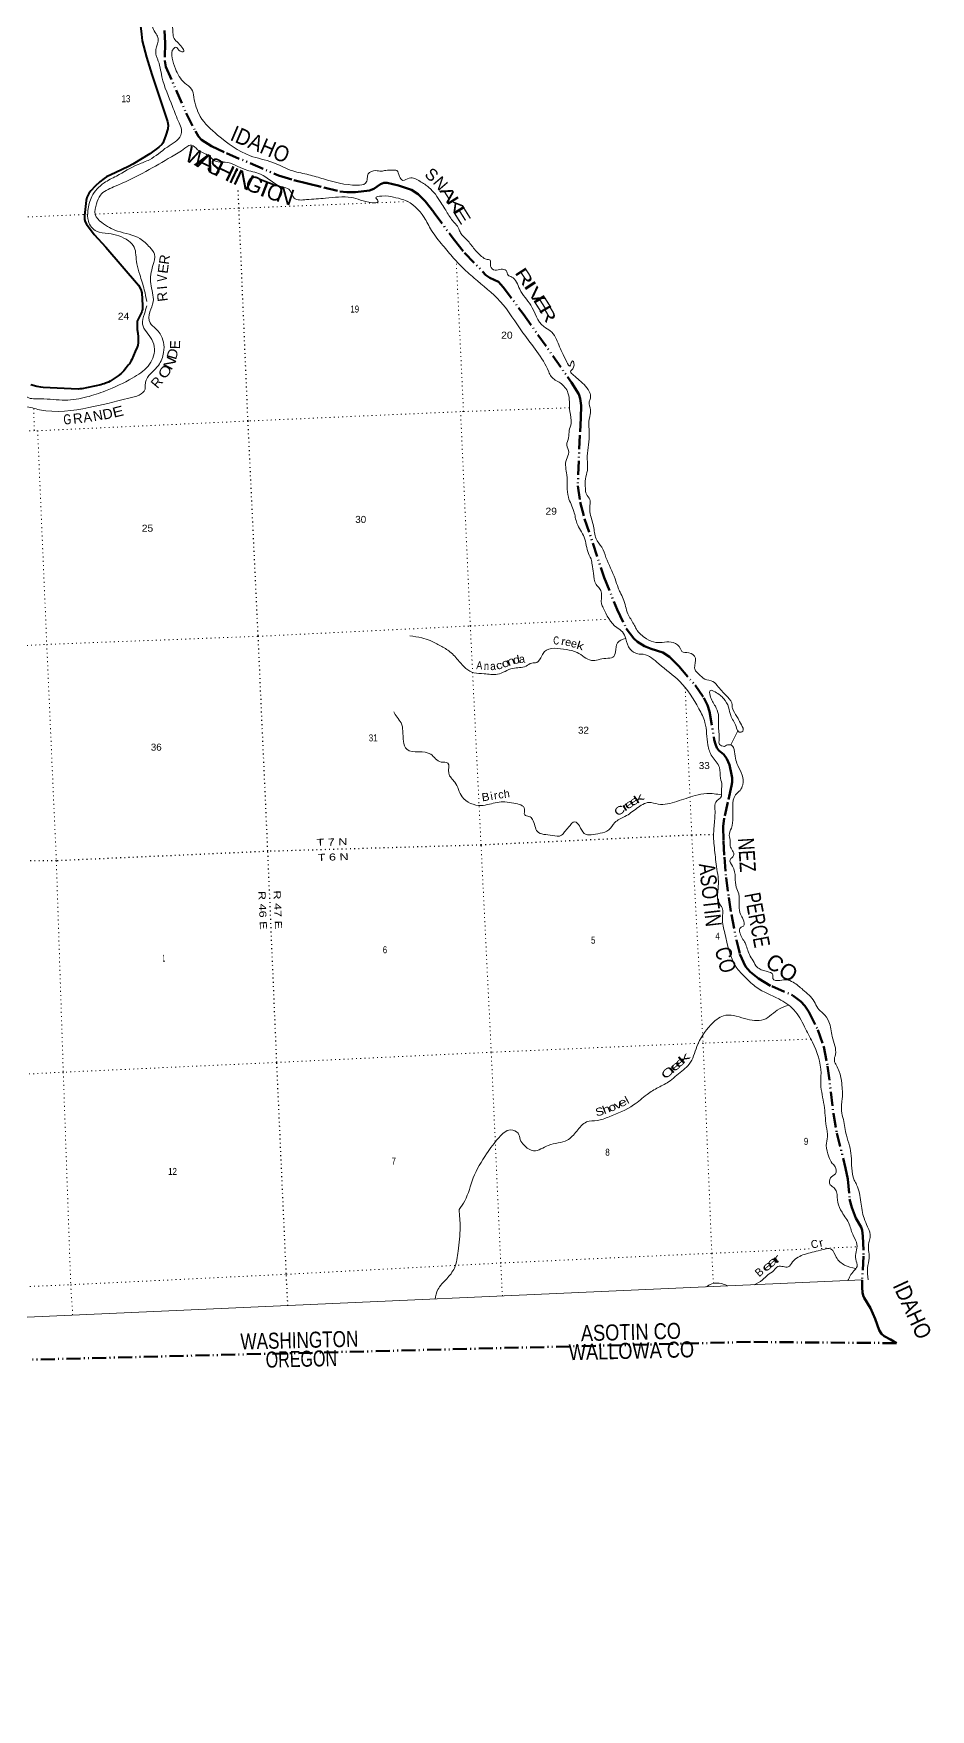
# Model space of a CAD drawing. Header units: feet. Extents: x 757852 to 1040949, y -536576 to -344549.
# Drawn here: x 1018534 to 1040949, y -536576 to -494683 of the extents above; entities that cross this region are included whole.
import ezdxf
from ezdxf.enums import TextEntityAlignment as Align

# ---------------------------------------------------------------- set-up
doc = ezdxf.new("R2010")
doc.units = ezdxf.units.FT
doc.header["$LTSCALE"] = 70
doc.linetypes.add('DASH_DOUBLE_DOT', pattern=[9.2, 5, -1.2, 0.3, -1.2, 0.3, -1.2])
doc.linetypes.add('DOTTED', pattern=[1.5, 0.3, -1.2])
for name, color, linetype, lineweight in [('10', 7, 'DASH_DOUBLE_DOT', 70), ('26', 7, 'Continuous', 40), ('39', 7, 'Continuous', 13), ('4', 7, 'Continuous', 13), ('6', 7, 'DOTTED', 25), ('7', 7, 'DOTTED', 13)]:
    doc.layers.add(name, color=color, linetype=linetype, lineweight=lineweight)
doc.layers.add('12', color=7, linetype='Continuous')
doc.layers.add('41', color=7, linetype='Continuous')

msp = doc.modelspace()

# ---------------------------------------------------------------- linework, layer by layer
at = {"layer": '10'}
for points in [[(1021807.48, -494608.93), (1021824.33, -494921.13), (1021816.38, -495364.51), (1021837.87, -495512.68), (1022350.57, -496673.87), (1022578.14, -497127.67), (1022654.57, -497255.14), (1022731.75, -497337.52)], [(1022731.75, -497337.52), (1022980.86, -497495.7), (1023353.85, -497674.63), (1024657.58, -498228.24), (1025040.31, -498349.64), (1025379.75, -498428.06), (1025791.05, -498530.87), (1026190.28, -498632.25), (1026360.89, -498647.38), (1026578.13, -498644.52), (1026927.64, -498605.25), (1027037.33, -498563.03), (1027206.7, -498446.3), (1027284.28, -498417.42), (1027374.49, -498418.14), (1027656.98, -498479.88), (1027982.21, -498589.15), (1028144.73, -498694.59), (1028318.13, -498872.72), (1028537.04, -499153.06), (1029051.76, -499851.45), (1029305.34, -500162.25), (1029838.29, -500719.81), (1029934.81, -500791.84), (1030152.1, -500889.09), (1030273.99, -501019.62), (1030768.64, -501686.92), (1031978.92, -503404.58), (1032163.42, -503696.55), (1032197.92, -503808.7), (1032215.69, -503977.02), (1032215.55, -504288.63), (1032187.4, -504722.21), (1032134.68, -505986.49), (1032196.18, -506400.02), (1032306.64, -506811.7), (1032794.96, -508282.9), (1033118.59, -509082.06), (1033346.27, -509553.12)], [(1033346.27, -509553.12), (1033536.91, -509808.76), (1033626.81, -509891.86), (1033805.6, -509996.55), (1033968.65, -510067.22), (1034259.92, -510153.91), (1034424.93, -510264.07), (1034659.72, -510496.3), (1035069.06, -510975.5), (1035284.59, -511287.12), (1035375.55, -511473.32), (1035428.83, -511629.73), (1035543.32, -512334.93), (1035574.32, -512445.53), (1035613.83, -512540.74), (1035656.29, -512603.98), (1035785.42, -512707.93), (1035857.28, -512814.06), (1035924.36, -512966.69), (1035980.12, -513207.5), (1035990.36, -513287.96), (1035992.38, -513397.23), (1035978.88, -513491.48), (1035884.27, -513897.13), (1035793.77, -514296.26), (1035770.1, -514507.96), (1035780.01, -514871.88), (1035798.6, -515269.12), (1035842.62, -515775.52), (1035908.48, -516281.85), (1035974.58, -516708.44), (1036099.39, -517342.88), (1036185, -517696.86), (1036330.43, -518002.55), (1036446.08, -518139.76), (1036651.8, -518308.2), (1036982.12, -518499.56), (1037513.19, -518725.73), (1037709.56, -518876.61), (1037809.26, -518987.15), (1037912.31, -519137.39), (1038134.69, -519586.09), (1038284.34, -520014.97), (1038379.95, -520496.47), (1038524.04, -521687.49), (1038608.59, -522166.43), (1038827.76, -523043.87), (1038884.87, -523318.84), (1038928.97, -523823.79), (1038982.86, -524027.37), (1039081.07, -524298.41), (1039217.67, -524522.6), (1039240.16, -524596.92), (1039257.99, -524747.44), (1039277.07, -525244.23), (1039242.29, -525841.58)], [(1039242.29, -525841.58), (1039239.53, -526024.02), (1039250.51, -526153.52), (1039265.86, -526228.15), (1039292.17, -526283.03), (1039449.01, -526545.72), (1039566.62, -526814.17), (1039670.68, -527093.25), (1039723.22, -527185.15), (1039789.39, -527247.03), (1039948.98, -527326.69), (1040101.1, -527418.74)], [(1040101.1, -527418.74), (1036447.55, -527389.45), (1018427.51, -527831.56)]]:
    msp.add_lwpolyline(points, dxfattribs=at)
at = {"layer": '26'}
for points in [[(1021195.78, -494421.7), (1021231.17, -494699.47), (1021249.81, -494867.25), (1021359.45, -495273.79), (1021493.99, -495709.3), (1021879.14, -496879.83), (1021896.29, -496971.94), (1021892.56, -497065.15), (1021844.23, -497224.48), (1021784.5, -497378.33), (1021764.02, -497421.21), (1021736.06, -497460.36), (1021663.49, -497525.69), (1021436.3, -497693.84), (1021018.79, -497950.64), (1020910.99, -498008.36), (1020591.98, -498159.3)], [(1020591.98, -498159.3), (1020359.83, -498269.04), (1020299.64, -498308.57), (1020191.58, -498386.87), (1020076.46, -498497.73), (1019964.29, -498618.03), (1019912.12, -498685.14), (1019868.95, -498777.73), (1019845.05, -498860.38), (1019803.45, -499229.84), (1019809.65, -499332.02), (1019824.56, -499391.67), (1019856.79, -499451.06), (1020051.77, -499709.82), (1020338.67, -500019.81), (1021155.89, -500969.28), (1021216.27, -501082.51), (1021238.63, -501164.53), (1021256.78, -501480.21), (1021255.86, -501550.89), (1021255.86, -501578.86), (1021250.28, -501602.16), (1021237.69, -501637.11), (1021223.72, -501675.33), (1021132.43, -501852.43), (1021125.91, -501873.87), (1021123.11, -501899.03), (1021121.25, -501941.91), (1021123.92, -502081.17), (1021137.09, -502174), (1021149.97, -502265.12), (1021151.99, -502300.77), (1021152, -502343.66), (1021146.41, -502407.03), (1021138.49, -502477.42), (1021132.9, -502496.06), (1021124.05, -502518.88), (1021077.65, -502631.08), (1020989.91, -502827.43), (1020965.69, -502876.83), (1020957.3, -502889.88), (1020927.96, -502937.89), (1020902.81, -502974.24), (1020847.85, -503041.35), (1020786.37, -503116.85), (1020768.67, -503135.49), (1020721.63, -503178.82), (1020651.3, -503236.17), (1020602.86, -503272.53), (1020552.03, -503305.18), (1020450.09, -503369.47), (1020404.9, -503395.06), (1020332.71, -503425.39), (1020298.24, -503439.37), (1020259.59, -503451.96), (1020214.87, -503463.15), (1019741.64, -503561.03), (1019712.77, -503565.69), (1019688.07, -503568.53), (1019647.56, -503570.35), (1018778.18, -503530.06), (1018714.16, -503525.61), (1018617.28, -503508.83), (1018470.1, -503465.95)]]:
    msp.add_lwpolyline(points, dxfattribs=at)
at = {"layer": '39'}
msp.add_line((1035963.63, -512466.75), (1036140.19, -512097.71), dxfattribs=at)
for points in [[(1029245.71, -480560.24), (1029076.36, -481025.71), (1029037.88, -481238.58), (1029163.08, -481560.64), (1029188.35, -481674.1), (1029332.67, -481930.95), (1029317.05, -482116.64), (1029158.19, -482288.73), (1028953.32, -482464.91), (1028793.95, -482757.66), (1028794.68, -483081.34), (1028840.2, -483242.14), (1028885.61, -483356.7), (1028906.15, -484113.8), (1028896.42, -484824.01), (1029012.45, -484945.42), (1029037.93, -485151.37), (1029003.29, -485404.28), (1028935.96, -485733.06), (1028745.33, -486001.09), (1028534.3, -486306.23), (1028356.02, -487064.31), (1028284.86, -487704.92), (1028249.93, -488215.21), (1028227.42, -488513.81), (1028085.1, -488827.91), (1027791.63, -489219.23), (1027634.15, -489421.41), (1027549, -489580.09), (1027459.72, -489648.49), (1027237.18, -489833.51), (1026978.09, -490010.14), (1026431.7, -490141.5), (1025821.97, -490249.59), (1025552.72, -490247.73), (1025273.9, -490256.36), (1024978.77, -490259.69), (1024528.85, -490304.23), (1024269.63, -490346.15), (1023899.99, -490433.3), (1023643.8, -490541.43), (1023373.29, -490599.95), (1023235.07, -490608.23), (1023102.99, -490750.95), (1022796.16, -490937.79), (1022694.78, -491048.96), (1022509.56, -491127.73), (1022328.84, -491304.83), (1022140.12, -491570.76), (1021839.68, -491809.58), (1021624.74, -492116.92), (1021546.62, -492341.64), (1021547.92, -492413.96), (1021588.38, -492420.17), (1021529.63, -492497.23), (1021374.41, -492661.11), (1021339.01, -492809.49), (1021275.78, -493140.1), (1021333.83, -493487.33), (1021363.51, -493697.1), (1021377.21, -493821.15), (1021402.34, -494063.3), (1021423.13, -494122.68), (1021459.11, -494382.43), (1021595.78, -494691.91), (1021651.4, -494810.03), (1021591.52, -495082.18), (1021600.5, -495234.58), (1021632.32, -495315.58), (1021743.34, -495766.96), (1022006.07, -496505.03), (1022171.38, -496913.74), (1022231.39, -497083.94), (1022211.75, -497225.58), (1021877.71, -497520.22), (1021428.39, -497837.56), (1021152.27, -497953.26), (1020603.19, -498245.59), (1020295.71, -498418.38), (1019989.75, -498755.98), (1019893.45, -499110.21), (1019903.55, -499375.16), (1020105.81, -499625.37), (1020405.79, -499684.14), (1020904.16, -499864.61), (1021052.19, -500026.79), (1021090.78, -500212.04), (1021117.37, -500442.06), (1021187.88, -500710.3), (1021302.07, -501087.95), (1021365.8, -501381.68)], [(1029799.64, -480529.13), (1029630.37, -480753.26), (1029512.06, -480933.56), (1029443.79, -481153.81), (1029492.38, -481557.76), (1029605.04, -481693.4), (1029693.93, -481880.38), (1029668.29, -482066.53), (1029568.84, -482527.47), (1029510.61, -483143.37), (1029410.84, -483773.22), (1029406.3, -484157.46), (1029415.94, -485027.65), (1029403.31, -485146.86), (1029449.02, -485355.9), (1029473.51, -485584.01), (1029437.66, -485766.6), (1029290.42, -486105.04), (1029150.84, -486435.1), (1029043.28, -486630.99), (1028876.81, -486944.17), (1028683.1, -487584.31), (1028676.3, -487699.23), (1028626.42, -487882.45), (1028564.82, -488160.71), (1028580.5, -488503.83), (1028584.31, -488763.03), (1028629.45, -488871.57), (1028634.5, -489026.17), (1028554.49, -489297.22), (1028347.44, -489513.71), (1028219.01, -489648.22), (1027987.68, -489729.09), (1027923.43, -489685.76), (1027886.43, -489667.33), (1027759.56, -489835.95), (1027479.41, -490299.06), (1027354.7, -490383.13), (1027124, -490433.81), (1026175.68, -490517.05), (1025878.1, -490554.68), (1025815.42, -490589.69), (1025754.95, -490717.1), (1025618.87, -490860), (1025288.86, -490935.29), (1024897.33, -490938.98), (1024511.45, -490934.37), (1023946.36, -491008.26), (1023279.73, -491277.77), (1022559.61, -491827.19), (1022156.45, -492279.79), (1021954.51, -492827.81), (1021874.98, -493505), (1021925.35, -494035.55), (1022012.8, -494278.9), (1022010.47, -494403.66), (1022010.6, -494538.37), (1022016.28, -494662.78), (1022044.84, -494804.24), (1022156.86, -494925.83), (1022273.19, -495141.73), (1022200.2, -495126.95), (1022091.1, -495025.33), (1022036.26, -495055.97), (1022000.98, -495294.83), (1022081.51, -495562.62), (1022310.78, -495920.17), (1022484.58, -496075.15), (1022537.76, -496271.8), (1022700.46, -496755.02), (1023133.58, -497221.96), (1023946.59, -497738.01), (1024512.66, -497905.36), (1025014.51, -498117.84), (1025410.53, -498212.47), (1025780.96, -498318.32), (1026625.75, -498475.03), (1026828.48, -498427.63), (1026874.91, -498300.86), (1026900.03, -498191.14), (1027083.06, -498108.45), (1027224.38, -498124.15), (1027335.91, -498103.01), (1027508.39, -498097.19), (1027609.17, -498104.68), (1027678.37, -498256.37), (1027763.14, -498353.06), (1027925.22, -498295.44), (1028194.22, -498379.74), (1028416.05, -498530.54), (1028578.47, -498700.11)], [(1017293.43, -502413.29), (1017485.45, -503031.72), (1017558.81, -503362.16), (1017748.52, -503689.34), (1018044, -503957.43), (1018321.37, -504005.17), (1018686.69, -504087.12), (1019915.57, -504033.38), (1020915.25, -503799.02), (1021320.65, -503571.52), (1021329.9, -503422.31), (1021357.76, -503328.55), (1021655.06, -502977.27), (1021784.9, -502653.69), (1021781.27, -502398.5), (1021699.57, -502193.09), (1021582.9, -502057.64), (1021445.82, -501915.06), (1021443.18, -501643.53), (1021525.12, -501386.23), (1021461.39, -500937.16), (1021518.75, -500478.14), (1021556.3, -500200.97), (1021437.79, -500025.38), (1021192.9, -499809.29), (1020631.93, -499621.6), (1020238.51, -499408.22), (1020074.62, -499206.55), (1020108.53, -498937.59), (1020203.32, -498726.19), (1020535.29, -498518.1), (1021343.12, -498129.58), (1021981.29, -497764.84), (1022313.08, -497552.74), (1022418.3, -497481.62), (1022480.16, -497472.78), (1022632, -497586.53), (1022881.15, -497720), (1023095.32, -497879.18), (1023325.31, -497900.92), (1023819.77, -498083.57), (1024204.68, -498198.82), (1024751.66, -498519.84), (1024912.96, -498576.86), (1025047.51, -498795.96), (1025352.58, -498834.39), (1025833.13, -498800.53), (1026468.94, -498779.73), (1026995.36, -498914.69), (1027142.6, -498883.88), (1027132.47, -498838.09), (1027088.18, -498791.85), (1027240.69, -498744.71), (1027527.27, -498773.94), (1027791.53, -498842.37), (1028293.62, -499280.04), (1028479.14, -499603.39), (1028759.44, -499978.74), (1029033.06, -500296.07), (1029216.9, -500494.83), (1029546.02, -500795.58), (1030197.4, -501379.29), (1030765.57, -502163.82), (1031408.6, -503135.97), (1031470.5, -503259.83), (1031696.7, -503418.47), (1031890.67, -503663.01), (1031936.09, -504129.44), (1031968.07, -504433.62), (1031921.65, -504604.62), (1031905.94, -504788.31), (1031861.99, -504969.25), (1031910.33, -505148.02), (1031850.43, -505331.7), (1031860.02, -505717.32), (1031901.55, -506274.4), (1032038.24, -506628.11), (1032114.04, -506924.27), (1032296.83, -507275.89), (1032401.55, -507677.29), (1032480.43, -507864.73), (1032492.66, -507956.67), (1032530.72, -508174.11), (1032595.77, -508454.66), (1032678.53, -508551.44), (1032724.04, -508668.01), (1032730.31, -508937.15), (1032768.97, -509035.93), (1033109.08, -509533.23), (1033250.61, -509641.42), (1033336.86, -509814.44)], [(1028578.47, -498700.11), (1028710.56, -498909.26), (1028814.02, -499063.41), (1028982.94, -499331.21), (1029162.23, -499562.35), (1029205.18, -499666.96), (1029365.87, -499842.65), (1029555.38, -500077.34), (1029759.35, -500277.2), (1029845.84, -500323.54), (1029943.43, -500349.28), (1029952.22, -500497.67), (1030067.33, -500599.01), (1030220.95, -500575.96), (1030343.06, -500610.63), (1030394.48, -500724.92), (1030482.88, -500769.16), (1030683.61, -501073.72), (1030958.99, -501473.42), (1031286.81, -502009.48), (1031448.39, -502116.76), (1031661.25, -502467.01), (1031861.56, -502894.24), (1031938.49, -502995.31), (1031962.08, -502939.95), (1032004.97, -502867.63), (1032032.26, -503025.24), (1031957.12, -503139.23), (1032027.22, -503222.51), (1032171.58, -503348.67), (1032441.94, -503682.24), (1032449.35, -503800.53), (1032419.13, -503886.35), (1032452.44, -504087.92), (1032445.55, -504200.83), (1032410.27, -504439.69), (1032415.68, -504558.08), (1032422.2, -504744.78), (1032370.16, -505320.18), (1032375.16, -505605.47), (1032326.38, -505812.78), (1032325.27, -506052.1), (1032351.83, -506193.65), (1032436.52, -506332.57), (1032437.29, -506481.33), (1032436.42, -506638.2), (1032529.29, -506999.93), (1032591.7, -507310.77), (1032734.09, -507525.48), (1032840.22, -507782.05), (1033067.44, -508314.63), (1033143.96, -508538.37), (1033193.29, -508650.74), (1033272.97, -508812), (1033386.7, -509190.88), (1033532.84, -509443.63), (1033599.03, -509573.33), (1033852.95, -509811.14), (1034084.23, -509905.2), (1034520.14, -509905.53), (1034704.06, -510062.06), (1034733.15, -510127.1), (1034907.46, -510161.41), (1035074.25, -510294.59), (1035055.46, -510542.76), (1035093.76, -510633.52), (1035158.74, -510692.9), (1035311.12, -510818.69), (1035512.69, -510877.91), (1035647.59, -511016.56), (1035882.29, -511273.33), (1035995.42, -511463.24), (1035999.27, -511547.51), (1036019.79, -511600.87), (1036139.76, -511808.56), (1036223, -511959.6), (1036256.58, -512122.96), (1036167.1, -512143.1), (1036090.53, -512005.83), (1035957.41, -511730.37), (1035903.78, -511523.69), (1035785.63, -511311.9), (1035566.89, -511140.86), (1035442.69, -511104.27), (1035442.27, -511226.94), (1035573.29, -511500.48), (1035648.97, -511706.16), (1035651.33, -511977.5), (1035667.47, -512330.64), (1035677.07, -512452.86), (1035803.83, -512501.4)], [(1021363.52, -501488.69), (1021304.35, -501691.35), (1021260.59, -501949.61), (1021488.76, -502327.32), (1021558.18, -502571.48), (1021396.75, -502995.02), (1021002.85, -503298.41), (1020330.31, -503614.43), (1019865.29, -503768.24), (1019324.53, -503847.06), (1018714.4, -503814.42), (1018375.06, -503773.51), (1018238.53, -503642.98), (1018036.61, -503312.34), (1017832.38, -503040.46), (1017522.57, -502525.35), (1017285.47, -502193.72)], [(1033331.6, -509805.24), (1033128.41, -509912.37), (1033076.64, -510141.93), (1033014.44, -510275.44), (1032834.86, -510301.69), (1032475.59, -510352.17), (1032116.99, -510153.29), (1031852.64, -510082.85), (1031304.49, -510131.85), (1031234.9, -510235.54), (1031108.12, -510406.16), (1030986.21, -510419.74), (1030843.08, -510496.61), (1030512.16, -510551.83), (1030127.23, -510699.99), (1029793.19, -510686.99), (1029541.07, -510664.25), (1029170.41, -510377.45), (1028940.45, -510136.55), (1028704.68, -509988.4), (1028449.61, -509857.22), (1028235.55, -509788.51), (1027942.05, -509739.5)], [(1033336.86, -509814.44), (1033443, -510071.02), (1033639.21, -510188.79), (1033772.24, -510198.84), (1034156.74, -510436.75), (1034685.26, -510881.27), (1035162.18, -511559.35), (1035314.45, -511902.3), (1035384.32, -512464.13), (1035491.83, -512750.8), (1035675.33, -513030.01), (1035703.75, -513300.16), (1035737.78, -513473.55), (1035723.53, -513645.1), (1035726.29, -513749.53), (1035586.2, -513892.61), (1035564.2, -514070.55), (1035543.72, -514457.53), (1035529.7, -514810.04), (1035574.66, -515266.44), (1035601.7, -515506.49), (1035641.59, -515764.06), (1035646.31, -515999.1), (1035625.33, -516243.34), (1035682.89, -516447.83), (1035723.54, -516502.28), (1035751.42, -516804.63), (1035810.48, -517173.93), (1036094.1, -518017.62), (1036327.08, -518280.5), (1036607.61, -518529.16), (1037159.05, -518815.8), (1037536.99, -519086.18), (1037803.54, -519512.42), (1037999.92, -519897.6), (1038213.91, -520668.04), (1038208.52, -520945.76), (1038290.68, -521468.83), (1038344.87, -521995.19), (1038375.1, -522261.23), (1038344.73, -522475.75), (1038412.06, -522762.23), (1038495.94, -522927.32), (1038567.94, -523008.5), (1038572.01, -523185.26), (1038450.21, -523289.31), (1038443.88, -523458.49), (1038540.04, -523540.59), (1038598.84, -523640.47), (1038634.81, -523900.23), (1038738.58, -524148.86), (1038920.9, -524446.22), (1038967.87, -524594.89), (1039020.21, -524729.24), (1039112.85, -524954.26), (1039081.43, -525321.63), (1039113.65, -525499.11), (1039030.58, -525615.48), (1038943.78, -525738.05), (1038887.92, -525855.33)], [(1035724.37, -513714.55), (1035357.52, -513679.8), (1035070.7, -513733.03), (1034613.24, -513876.43), (1034140.36, -513946.14), (1033917.47, -513903.98), (1033612.73, -514048.5), (1033312.83, -514255.13), (1033060.66, -514407.32), (1032910.37, -514591.08), (1032691.17, -514673.41), (1032295.63, -514677.28), (1032174.57, -514489.74), (1032065.38, -514386.12), (1031902.96, -514524.18), (1031803.85, -514641.28), (1031729.34, -514725.08), (1031496.36, -514725.6), (1031124.48, -514631.88), (1031004.21, -514329.71), (1030914.25, -514251.35), (1030808, -514211.93), (1030807.5, -514069.2), (1030539.75, -513924.51), (1030315.14, -513888.46), (1029926.08, -513946.32), (1029716.71, -513979.95), (1029246.93, -513766.01), (1029061.22, -513394.42), (1028910.44, -513172.04), (1028886.77, -512917.75), (1028722.93, -512893.02), (1028461.01, -512699.81), (1028158.93, -512639.12), (1027860.69, -512574.23), (1027779.45, -512378.86), (1027763.15, -512110.17), (1027720.17, -511917.08), (1027619.17, -511772.87), (1027534.76, -511639.97)], [(1035803.83, -512501.4), (1035902.41, -512460.73), (1035993.9, -512484.73), (1036042.49, -512581.05), (1036076.54, -512798.67), (1036130.9, -512977.17), (1036242.41, -513219.42), (1036257.42, -513460.02), (1036189.58, -513601.84), (1036076.26, -513715.56), (1036008.65, -513994.09), (1035973.45, -514542.59), (1035919.56, -514726), (1035947.22, -514891.63), (1035945.7, -514990.22), (1036005.42, -515110.17), (1036029.05, -515231.75), (1035941.34, -515334.25), (1036002.89, -515494.32), (1036070.12, -515778.8), (1036097.26, -516020.86), (1036159.17, -516188.96), (1036164.82, -516488.3), (1036204.61, -516699.62), (1036264.6, -516825.59), (1036272.49, -516998.15), (1036201.79, -517033.53), (1036187.43, -517158.84), (1036315.71, -517416.42), (1036425.22, -517703), (1036519.03, -517865.63), (1036614.39, -518018.14), (1036721.92, -518085.65), (1036840.11, -518122.51), (1037011.08, -518215.29), (1037013.2, -518305.67), (1037186.06, -518352.12), (1037352.07, -518336.54), (1037517.56, -518397.4), (1037763.09, -518583.31), (1038041.81, -518880.31), (1038131.61, -519043.12), (1038266.32, -519177.76), (1038410.35, -519384.36), (1038493.46, -519752.56), (1038560.41, -519986.79), (1038574.23, -520201.3), (1038547.4, -520361.36), (1038598.91, -520477.66), (1038667.93, -520625.33), (1038732.08, -520930.05), (1038745.31, -521307.46), (1038725.17, -521614), (1038773.25, -521830.98), (1038849.36, -522221.62), (1038925.7, -522485.58), (1038967.32, -522737.04), (1039045.22, -523342.74), (1039102.75, -523458.76), (1039208.94, -523892.27), (1039289.79, -524298.79), (1039377.69, -524507.93), (1039444.37, -524780.37), (1039409.97, -524906.59), (1039415.64, -525294.4), (1039378.44, -525535.36), (1039392.13, -525834.88)], [(1037409.21, -518971.34), (1037172.33, -519062.51), (1036780.88, -519331.61), (1036303.5, -519303), (1035776.1, -519234.43), (1035461.17, -519463.86), (1035114.17, -520002.38), (1034919.58, -520447.53), (1034612.5, -520716.82), (1034440.52, -520865.37), (1034146.62, -521027.49), (1033865.39, -521203.12), (1033529.79, -521463.65), (1032916.75, -521762.9), (1032619.55, -521852.79), (1032354.14, -521890.97), (1032107.55, -522121.32), (1031868.7, -522345.29), (1031398.57, -522475.2), (1031031.05, -522608.49), (1030791.73, -522470.56), (1030698.84, -522327.99), (1030641.57, -522173.76), (1030456.94, -522089.64), (1030168.34, -522279.68), (1029857.38, -522683.86), (1029523.52, -523290.14), (1029310.57, -523860.79), (1029167.85, -524078.38)], [(1029167.85, -524078.38), (1029196.04, -524519.46), (1029145.01, -525116.93), (1029052.01, -525543.4), (1028859.28, -525809.51), (1028638.68, -526080.91), (1028569.22, -526319.31)], [(1039076.57, -525553.16), (1038802.93, -525468.98), (1038594.94, -525269.3), (1038467.41, -525072.01), (1038197.34, -525096.32), (1037802.38, -525200.7), (1037503.66, -525389.18), (1037392.71, -525510.84), (1037137.31, -525504.33), (1037037.29, -525601.36), (1036881.79, -525714.98), (1036750.8, -525837.54), (1036540.66, -525962.7)], [(1035883.46, -525990.27), (1035732.58, -525929.98), (1035483.93, -525939.25), (1035343.78, -526015.11)]]:
    msp.add_spline(points, degree=3, dxfattribs=at)
at = {"layer": '4'}
for points in [[(1039242.56, -525836.22), (1018370.82, -526769.91), (986566.33, -528148.83), (954759.98, -529484.01), (922951.82, -530775.43), (891141.91, -532023.1), (859330.32, -533227.02), (827517.11, -534387.17), (795702.32, -535503.56), (763886.04, -536576.2), (757851.71, -353854.74), (789416.66, -352790.58), (820980.12, -351683.01), (852542.04, -350532.02), (884102.33, -349337.62), (915660.96, -348099.8), (947217.84, -346818.58), (978772.94, -345493.96), (1000559.5, -344549.37)], [(1039242.56, -525836.22), (1018370.82, -526769.91), (986566.33, -528148.83), (954759.98, -529484.01), (922951.82, -530775.43), (891141.91, -532023.1), (859330.32, -533227.02), (827517.11, -534387.17), (795702.32, -535503.56), (763886.04, -536576.2), (757851.71, -353854.74)]]:
    msp.add_lwpolyline(points, dxfattribs=at)
at = {"layer": '6'}
msp.add_line((1023629.59, -498111.52), (1023625.65, -498013.02), dxfattribs=at)
for points in [[(1024890.48, -526481.83), (1024850.08, -525681.75), (1024612.81, -520402.4), (1024389.22, -515114.39), (1024147.37, -509734.71), (1023894.13, -504369.63), (1023667.06, -499049.6), (1023648.67, -498589.1)], [(1035530.12, -514708.96), (1034983.33, -514722.23), (1029717.72, -514969.16), (1024391.77, -515126.34), (1019103.56, -515362.23), (1017868.64, -515368.5)]]:
    msp.add_lwpolyline(points, dxfattribs=at)
at = {"layer": '7'}
for p, q in [((1029278.65, -504131.37), (1029098.71, -500370.31)), ((1018537.44, -504059.46), (1018553.9, -504609.89)), ((1038221.42, -525050.5), (1039125.06, -525010))]:
    msp.add_line(p, q, dxfattribs=at)
for points in [[(1020074.52, -499197.51), (1023667.06, -499049.6), (1027875.4, -498884.28)], [(1017162.18, -499329.29), (1018394.07, -499266.7), (1019887.55, -499205.21)], [(1031927.14, -504037.04), (1029278.65, -504131.37), (1029206.49, -504134.65), (1023894.13, -504369.63), (1018636.36, -504612.18), (1018553.9, -504609.89), (1017397.45, -504670.75)], [(1030251.74, -526243.55), (1030209.26, -525416.5), (1029972.45, -520147.18), (1029717.72, -514969.16), (1029449.33, -509492.16), (1029206.49, -504134.65)], [(1018636.36, -504612.18), (1018864.35, -509952.27), (1019103.56, -515362.23), (1019276.96, -520650.51), (1019463.29, -525958.31), (1019512.03, -526719.61)], [(1017633.1, -510020.82), (1018864.35, -509952.27), (1024144.09, -509750.94), (1029449.33, -509492.16), (1032944.98, -509321.36)], [(1034818.97, -511035.53), (1034983.33, -514722.23), (1035267.04, -519919.04), (1035485.07, -525173.13), (1035529.29, -526007.77)], [(1037963.37, -519818.6), (1035267.04, -519919.04), (1029972.45, -520147.18), (1024612.81, -520402.4), (1019282.79, -520646.22), (1018103.72, -520705.7)], [(1018337.18, -526006.15), (1019463.29, -525958.31), (1024850.81, -525697.8), (1030209.26, -525416.5), (1035487.08, -525173.04), (1037919.21, -525064.04)]]:
    msp.add_lwpolyline(points, dxfattribs=at)

# ---------------------------------------------------------------- texts
at = {"layer": '10'}
for s, rotation, width, p in [('IDAHO', 336.894, 0.9, (1023421.62, -497338.28)), ('IDAHO', 294.839, 0.9, (1039997.81, -525977.38)), ('WASHINGTON', 1.405, 0.8, (1023708.73, -527578.46)), ('OREGON', 1.405, 0.75, (1024340.55, -528033.49))]:
    msp.add_text(s, height=400, rotation=rotation, dxfattribs=dict(at, width=width)).set_placement(p)
for s, rotation, width, p in [('W', 332.244, 1.05, (1022513.82, -497960.86)), ('A', 334.185, 1.4, (1022755, -498071.58)), ('H', 334.627, 1.2, (1023225.14, -498301.79)), ('I', 334.727, 1.1, (1023456.17, -498415.46)), ('N', 334.889, 1.25, (1023705.54, -498524.84)), ('T', 338.872, 1.25, (1024241.34, -498752.56)), ('O', 339.792, 0.95, (1024502.55, -498846.28)), ('N', 342.319, 1.1, (1024769.98, -498927.57))]:
    msp.add_text(s, height=400, rotation=rotation, dxfattribs=dict(at, width=width)).set_placement(p, align=Align.CENTER)
for s, rotation, p in [('S', 334.627, (1022987.67, -498189.15)), ('G', 337.19, (1023976.21, -498641.88))]:
    msp.add_text(s, height=400, rotation=rotation, dxfattribs=at).set_placement(p, align=Align.CENTER)
at = {"layer": '12'}
for s, rotation, width, p in [('NEZ', 273.62, 0.8, (1036136.68, -514800.49)), ('ASOTIN', 276.549, 0.8, (1035158.21, -515444.19)), ('PERCE', 280.821, 0.75, (1036295.8, -516199.73)), ('CO', 285.48, 0.8, (1035551.16, -517581.03)), ('ASOTIN CO', 1.405, 0.85, (1032217.35, -527370.14)), ('WALLOWA CO', 1.405, 0.85, (1031914.72, -527846.92))]:
    msp.add_text(s, height=400, rotation=rotation, dxfattribs=dict(at, width=width)).set_placement(p)
msp.add_text('CO', height=400, rotation=326.541, dxfattribs=at).set_placement((1036791.07, -517980.8))
at = {"layer": '41'}
for s, height, rotation, p in [('S', 300, 318.238, (1028384.61, -498322.95)), ('N', 300, 310.766, (1028591.93, -498525.96)), ('R', 250, 81.893, (1021928.56, -500348.11)), ('I', 250, 95.579, (1021866.86, -501024.11)), ('R', 250, 96.604, (1021875.7, -501247.93)), ('E', 250, 88.308, (1022196.06, -502464.18)), ('R', 250, 49.735, (1021709, -503482.6)), ('R', 250, 6.438, (1019653.6, -504425.73)), ('N', 250, 11.414, (1020164.61, -504351.53)), ('e', 200, 349.489, (1031879, -509992.02)), ('a', 200, 7.232, (1030751.54, -510413.88)), ('e', 200, 347.428, (1032021.35, -510026.88)), ('h', 200, 8.251, (1030372.58, -513783.21)), ('i', 200, 9.204, (1029996.23, -513844.22)), ('r', 200, 8.667, (1030098.01, -513826.35)), ('c', 200, 8.251, (1030226.19, -513801.84)), ('B', 200, 41.161, (1036735.49, -525717.77))]:
    msp.add_text(s, height=height, rotation=rotation, dxfattribs=at).set_placement(p, align=Align.CENTER)
for s, height, rotation, width, p in [('A', 300, 302.261, 1.5, (1028770.63, -498778.39)), ('K', 300, 302.425, 1.55, (1028958.4, -499045)), ('E', 300, 302.06, 1.7, (1029112.29, -499298.37)), ('E', 250, 82.752, 1.1, (1021897.78, -500574.67)), ('R', 300, 303.338, 1.55, (1030671.14, -500843.9)), ('V', 250, 88.002, 0.8, (1021869.86, -500801.9)), ('I', 300, 303.439, 1.85, (1030821.18, -501065.56)), ('V', 300, 304.572, 1.55, (1030984.72, -501315.28)), ('E', 300, 302.605, 1.7, (1031122.77, -501523.96)), ('R', 300, 300.304, 1.45, (1031257.85, -501769.07)), ('D', 250, 74.065, 1.1, (1022128.66, -502724.53)), ('O', 250, 57.223, 1.3, (1021922.95, -503201.05)), ('N', 250, 63.586, 1.3, (1022048.31, -502975.85)), ('G', 250, 4.046, 0.75, (1019387.83, -504450.01)), ('A', 250, 7.735, 0.95, (1019898.59, -504393.06)), ('D', 250, 12.238, 1.05, (1020411.75, -504311.79)), ('E', 250, 14.238, 1.25, (1020674.85, -504255.02)), ('C', 200, 359.633, 0.75, (1031594.85, -509954.46)), ('r', 200, 349.489, 1.1, (1031755.44, -509972.22)), ('d', 200, 11.893, 1.2, (1030620.12, -510432.28)), ('k', 200, 342.753, 1.3, (1032169.91, -510078.12)), ('A', 200, 356.299, 0.85, (1029670.22, -510576.02)), ('n', 200, 358.175, 0.85, (1029850.31, -510591.42)), ('a', 200, 6.444, 0.95, (1030024.02, -510592.87)), ('c', 200, 14.672, 1.2, (1030194.88, -510569.49)), ('o', 200, 22.654, 1.25, (1030360.67, -510514.35)), ('n', 200, 21.968, 1.35, (1030497.16, -510463.46)), ('B', 200, 9.046, 1.1, (1029846.11, -513862.39)), ('C', 200, 31.195, 1.35, (1033229.61, -514188.62)), ('r', 200, 34.602, 1.8, (1033374.19, -514091.3)), ('e', 200, 34.531, 1.65, (1033473.82, -514022.7)), ('e', 200, 34.531, 1.65, (1033593.55, -513945.86)), ('k', 200, 33.532, 1.8, (1033714.03, -513879.32)), ('e', 200, 40.873, 1.85, (1034750.41, -520465.24)), ('k', 200, 41.624, 2.15, (1034855.99, -520370.26)), ('C', 200, 41.384, 1.65, (1034440.56, -520733.04)), ('r', 200, 41.225, 2.1, (1034555.15, -520636.94)), ('e', 200, 40.873, 1.85, (1034646.34, -520560.48)), ('S', 200, 15.372, 1.2, (1032706.02, -521726.91)), ('h', 200, 21.277, 1.3, (1032885.43, -521664.57)), ('o', 200, 21.858, 1.25, (1033028.29, -521610.9)), ('v', 200, 24.659, 1.4, (1033175.45, -521545.18)), ('e', 200, 24.659, 1.35, (1033291.53, -521489.6)), ('l', 200, 27.656, 1.15, (1033410.74, -521428.11)), ('C', 200, 12.457, 0.95, (1038073.83, -525039.42)), ('r', 200, 13.721, 1.15, (1038239.12, -525003.1)), ('a', 200, 40.778, 1.95, (1037051.09, -525464.31)), ('r', 200, 38.288, 1.95, (1037164.29, -525385.51)), ('e', 200, 39.531, 1.8, (1036928.72, -525569.51))]:
    msp.add_text(s, height=height, rotation=rotation, dxfattribs=dict(at, width=width)).set_placement(p, align=Align.CENTER)
at = {"layer": '6', "width": 1.35}
for s, rotation, p in [('T 7 N', 1.69, (1025994.79, -514978.98)), ('T 6 N', 1.69, (1026024.07, -515354.36)), ('R 47 E', 272.421, (1024550.62, -516588.75)), ('R 46 E', 272.421, (1024174.32, -516602.35))]:
    msp.add_text(s, height=175, rotation=rotation, dxfattribs=at).set_placement(p, align=Align.CENTER)
at = {"layer": '7'}
for s, width, p in [('13', 0.85, (1020732.6, -496399.2)), ('24', 1.1, (1020639.36, -501837.54)), ('19', 0.85, (1026449.55, -501657.78)), ('20', 1.1, (1030220.1, -502311.35)), ('30', 1.05, (1026574.39, -506916.03)), ('29', 1.1, (1031328.45, -506711.25)), ('25', 1.1, (1021238.25, -507135.81)), ('31', 0.85, (1026911.64, -512378.02)), ('32', 1.05, (1032139.72, -512185.9)), ('36', 1.05, (1021463.76, -512609.12)), ('33', 1.05, (1035159.59, -513068.78)), ('5', 0.85, (1032464.94, -517433.99)), ('4', 0.85, (1035572.62, -517331.5)), ('1', 0.4, (1021757.22, -517881.34)), ('6', 0.85, (1027260.4, -517673.04)), ('9', 0.85, (1037784.95, -522462.06)), ('7', 0.85, (1027481.4, -522954.4)), ('8', 0.85, (1032822.62, -522732.99)), ('12', 0.85, (1021897.58, -523213.74))]:
    msp.add_text(s, height=175, dxfattribs=dict(at, width=width)).set_placement(p)

doc.saveas('drawing.dxf')
